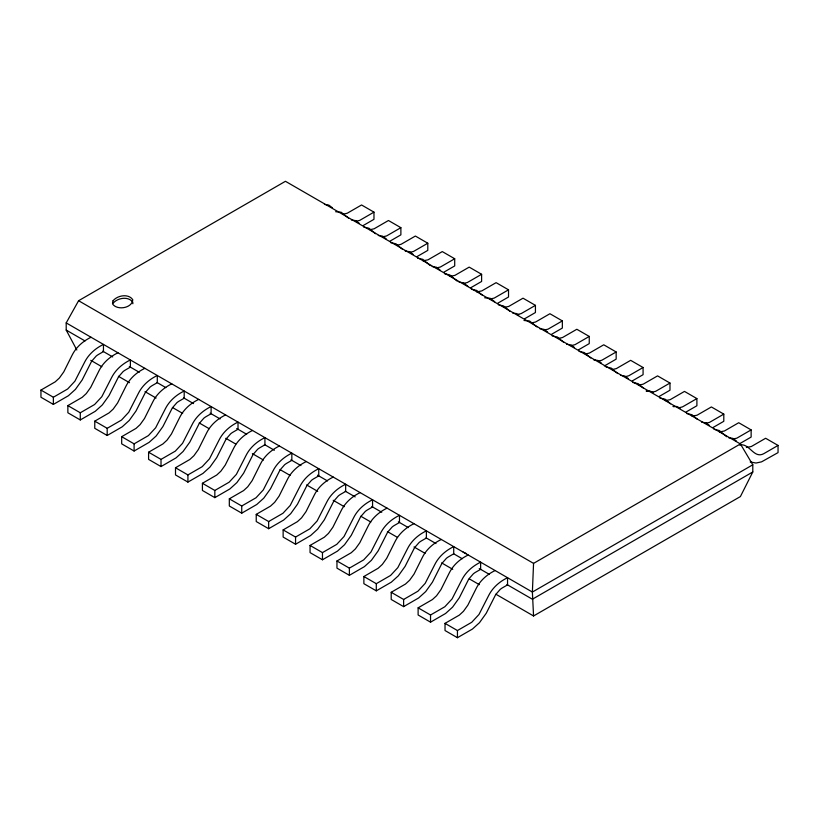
<?xml version="1.0" encoding="UTF-8"?>
<svg xmlns="http://www.w3.org/2000/svg" width="819" height="819" viewBox="0 0 819 819"><rect width="100%" height="100%" fill="white"/><g stroke="black" fill="none" stroke-linecap="round" stroke-linejoin="round"><path stroke-width="1.23" d="M740.407 443.959L533.558 563.38L532.381 592.055L533.558 615.97L740.407 496.549L752.794 471.969L752.794 464.793L740.407 443.959L285.442 181.296L78.593 300.716L66.206 322.911L66.206 330.077L76.822 349.979M113.022 303.317C117.404 297.881 128.47 295.874 132.77 302.231L132.862 303.747M91.042 337.244C83.057 341.093 76.044 347.236 72.082 355.251L63.79 371.857L59.377 378.02L55.252 381.818L40.95 390.069L40.95 397.246L53.368 404.412L68.397 395.741L75.42 389.383L82.166 379.965L91.615 361.261L96.181 356.06A15.868 9.163 -60 0 1 98.454 354.484L103.46 351.586L103.46 344.42C95.475 348.27 88.462 354.402 84.5 362.418L74.918 381.173L67.67 388.984L53.368 397.246L40.95 390.069M117.956 352.784C109.961 356.634 102.948 362.766 98.986 370.792L90.694 387.397L86.292 393.55L82.156 397.358L67.864 405.61L67.864 412.776L80.282 419.952L95.311 411.271L102.324 404.924L109.081 395.505L118.53 376.801L123.085 371.601A15.868 9.163 -60 0 1 125.368 370.014L130.375 367.127L130.375 359.961C122.379 363.8 115.377 369.942 111.415 377.958L101.822 396.703L94.584 404.525L80.282 412.776L67.864 405.61M363.237 225.512L373.976 219.318L373.976 212.141L359.674 220.403L355.548 221.365M144.861 368.325C136.875 372.174 129.863 378.306 125.901 386.322L117.608 402.938L113.196 409.091L109.07 412.889L94.769 421.15L94.769 428.317L107.187 435.483L122.215 426.812L129.238 420.454L135.985 411.046L145.444 392.332L150 387.141A15.868 9.163 -60 0 1 152.273 385.554L157.289 382.668L157.289 375.491C149.293 379.34 142.281 385.473 138.319 393.499L128.737 412.244L121.488 420.065L107.187 428.317L94.769 421.15M390.151 241.052L400.88 234.848L400.88 227.682L386.588 235.933L382.453 236.906M171.775 383.855C163.78 387.704 156.767 393.837 152.815 401.863L144.523 418.468L140.11 424.621L135.985 428.429L121.683 436.681L121.683 443.857L134.101 451.023L149.13 442.352L156.153 435.995L162.899 426.576L172.348 407.872L176.904 402.672A15.868 9.163 -60 0 1 179.187 401.095L184.193 398.198L184.193 391.032C176.198 394.881 169.195 401.013 165.233 409.029L155.651 427.784L148.403 435.595L134.101 443.857L121.683 436.681M417.055 256.582L427.794 250.389L427.794 243.223L413.493 251.474L409.367 252.436M198.689 399.396C190.694 403.245 183.681 409.377 179.719 417.393L171.427 434.009L167.015 440.161L162.889 443.959L148.587 452.221L148.587 459.387L161.015 466.564L176.044 457.882L183.057 451.525L189.803 442.117L199.263 423.413L203.818 418.212A15.868 9.163 -60 0 1 206.091 416.625L211.107 413.738L211.107 406.562C203.112 410.411 196.099 416.543 192.137 424.57L182.555 443.314L175.307 451.136L161.015 459.387L148.587 452.221M443.97 272.123L454.709 265.929L454.709 258.753L440.407 267.014L436.281 267.977M225.594 414.926C217.598 418.775 210.596 424.918 206.634 432.934L198.341 449.539L193.929 455.702L189.803 459.5L175.501 467.751L175.501 474.928L187.92 482.094L202.948 473.423L209.971 467.065L216.718 457.647L226.167 438.943L230.733 433.742A15.868 9.163 -60 0 1 233.005 432.166L238.012 429.269L238.012 422.102C230.026 425.952 223.014 432.084 219.052 440.1L209.469 458.855L202.221 466.666L187.92 474.928L175.501 467.751M470.884 287.664L481.613 281.46L481.613 274.293L467.311 282.545L463.185 283.507M252.508 430.466C244.512 434.316 237.5 440.448 233.538 448.474L225.245 465.079L220.833 471.232L216.707 475.04L202.416 483.292L202.416 490.458L214.834 497.635L229.863 488.953L236.875 482.606L243.632 473.187L253.081 454.484L257.637 449.283A15.868 9.163 -60 0 1 259.92 447.696L264.926 444.809L264.926 437.643C256.931 441.482 249.918 447.624 245.956 455.64L236.374 474.385L229.125 482.207L214.834 490.458L202.416 483.292M497.788 303.194L508.527 297L508.527 289.824L494.226 298.085L490.1 299.048M279.412 446.007C271.427 449.856 264.414 455.988 260.452 464.004L252.16 480.62L247.747 486.773L243.622 490.571L229.32 498.832L229.32 505.999L241.738 513.165L256.767 504.494L263.79 498.136L270.536 488.728L279.996 470.014L284.551 464.823A15.868 9.163 -60 0 1 286.824 463.237L291.84 460.35L291.84 453.173C283.845 457.022 276.832 463.155 272.87 471.181L263.288 489.926L256.04 497.747L241.738 505.999L229.32 498.832M524.703 318.734L535.431 312.53L535.431 305.364L521.14 313.616L517.004 314.588M306.326 461.537C298.331 465.387 291.318 471.519 287.356 479.545L279.074 496.15L274.662 502.303L270.526 506.111L256.234 514.363L256.234 521.539L268.652 528.705L283.681 520.034L290.704 513.677L297.451 504.258L306.9 485.554L311.455 480.354A15.868 9.163 -60 0 1 313.738 478.777L318.745 475.88L318.745 468.714C310.749 472.563 303.747 478.695 299.785 486.711L290.202 505.466L282.954 513.278L268.652 521.539L256.234 514.363M551.607 334.265L562.346 328.071L562.346 320.905L548.044 329.156L543.918 330.118M333.241 477.078C325.245 480.927 318.233 487.059 314.271 495.075L305.978 511.691L301.566 517.843L297.44 521.642L283.139 529.903L283.139 537.069L295.557 544.246L310.585 535.565L317.608 529.207L324.355 519.799L333.814 501.095L338.37 495.894A15.868 9.163 -60 0 1 340.643 494.307L345.659 491.42L345.659 484.244C337.663 488.093 330.651 494.226 326.689 502.252L317.107 520.997L309.858 528.818L295.557 537.069L283.139 529.903M578.521 349.805L589.25 343.611L589.25 336.435L574.958 344.697L570.833 345.659M360.145 492.608C352.15 496.457 345.147 502.6 341.185 510.616L332.893 527.221L328.48 533.384L324.355 537.182L310.053 545.434L310.053 552.61L322.471 559.776L337.5 551.105L344.523 544.748L351.269 535.329L360.718 516.625L365.284 511.425A15.868 9.163 -60 0 1 367.557 509.848L372.563 506.951L372.563 499.785C364.578 503.634 357.565 509.766 353.603 517.782L344.021 536.537L336.773 544.348L322.471 552.61L310.053 545.434M604.361 365.96L616.164 359.142L616.164 351.975L601.863 360.227L598.607 361.107M387.059 508.149C379.064 511.998 372.051 518.13 368.089 526.156L359.797 542.762L355.385 548.914L351.259 552.723L336.957 560.974L336.957 568.14L349.385 575.317L364.414 566.635L371.427 560.288L378.173 550.87L387.633 532.166L392.188 526.965A15.868 9.163 -60 0 1 394.471 525.389L399.477 522.491L399.477 515.325C391.482 519.164 384.469 525.307 380.507 533.323L370.925 552.067L363.677 559.889L349.385 568.14L336.957 560.974M632.34 380.876L643.079 374.682L643.079 367.506L628.777 375.767L625.521 376.648M413.964 523.689C405.978 527.538 398.966 533.671 395.004 541.687L386.711 558.302L382.299 564.455L378.173 568.253L363.871 576.515L363.871 583.681L376.29 590.847L391.318 582.176L398.341 575.818L405.088 566.41L414.537 547.696L419.103 542.506A15.868 9.163 -60 0 1 421.375 540.919L426.382 538.032L426.382 530.855C418.396 534.705 411.384 540.837 407.422 548.863L397.839 567.608L390.591 575.429L376.29 583.681L363.871 576.515M659.254 396.416L669.983 390.213L669.983 383.046L655.691 391.298L652.426 392.188M441.298 539.465C433.312 543.314 426.3 549.447 422.338 557.473L414.045 574.078L409.633 580.231L405.507 584.039L391.206 592.291L391.206 599.467L403.624 606.633L418.652 597.952L425.675 591.605L432.422 582.186L441.871 563.482L446.437 558.282A15.868 9.163 -60 0 1 448.71 556.705L453.716 553.808L462.213 558.712M686.158 411.947L696.897 405.753L696.897 398.587L682.596 406.838L679.34 407.719M468.212 555.006C460.217 558.855 453.204 564.987 449.242 573.003L440.95 589.619L436.547 595.771L432.412 599.569L418.12 607.831L418.12 614.997L430.538 622.174L445.567 613.492L452.59 607.135L459.336 597.727L468.785 579.013L473.341 573.822A15.868 9.163 -60 0 1 475.624 572.235L480.63 569.348L480.63 562.172C472.635 566.021 465.632 572.153 461.67 580.18L452.078 598.924L444.84 606.746L430.538 614.997L418.12 607.831M713.073 427.487L723.801 421.294L723.801 414.117L709.51 422.379L705.384 423.341M391.206 592.291L403.624 599.467L417.925 591.205L425.174 583.384L434.756 564.639C438.718 556.623 445.731 550.481 453.716 546.642L453.716 553.808M495.116 570.536C487.131 574.385 480.118 580.528 476.156 588.544L467.864 605.149L463.452 611.312L459.326 615.11L445.024 623.361L445.024 630.538L457.442 637.704L472.471 629.033L479.494 622.675L486.24 613.257L495.7 594.553L500.255 589.352A15.868 9.163 -60 0 1 502.528 587.776L507.545 584.879L507.545 577.712C499.549 581.562 492.536 587.694 488.574 595.71L478.992 614.465L471.744 622.276L457.442 630.538L445.024 623.361M740.407 443.263L751.136 437.07L751.136 429.903L736.844 438.155L732.708 439.117M750.204 461.957L755.998 463.032L761.557 461.855L778.05 452.61L778.05 445.434L763.748 453.695C753.675 459.131 749.487 442.71 739.69 445.014M752.794 464.793L532.381 592.055L66.206 322.911M752.794 471.969L532.381 599.221L506.92 584.52M335.616 211.722L341.216 212.254L348.577 218.182M484.653 297.768L490.264 298.311L494.758 301.771M523.986 320.475L529.596 321.017L536.947 326.935M646.109 390.98L649.682 390.929L653.347 392.536M673.023 406.521L676.586 406.47L680.251 408.077M343.13 214.199L347.256 213.227L361.558 204.975L373.976 212.141M370.034 229.73L374.16 228.767L388.462 220.506L400.88 227.682M396.949 245.27L401.075 244.297L415.376 236.046L427.794 243.223M531.5 322.952L535.626 321.99L549.928 313.728L562.346 320.905M558.404 338.482L562.54 337.52L576.832 329.269L589.25 336.435M585.319 354.023L589.445 353.061L603.746 344.799L616.164 351.975M612.233 369.564L616.359 368.591L630.65 360.34L643.079 367.506M639.137 385.094L643.263 384.131L657.565 375.88L669.983 383.046M324.437 204.402L328.798 205.088L332.34 207.739M351.341 219.942L355.712 220.628L359.244 223.27M363.769 227.109L369.031 228.276L375.491 233.722M378.255 235.473L382.616 236.159L386.158 238.81M390.673 242.649L395.946 243.806L402.405 249.252M405.17 251.013L409.531 251.699L413.063 254.34M417.588 258.18L422.85 259.347L430.272 265.612M432.074 266.554L436.445 267.229L439.977 269.881M444.492 273.72L449.764 274.887L457.176 281.142M458.988 282.084L463.349 282.77L467.844 286.24M471.406 289.261L476.668 290.417L482.176 295.045M498.321 304.791L503.583 305.958L510.042 311.404M512.807 313.155L516.185 313.482L518.796 314.854M539.721 328.695L544.082 329.381L547.614 332.023M552.139 335.862L557.401 337.029L563.861 342.475M566.625 344.236L570.997 344.912L574.529 347.563M579.043 351.402L584.316 352.569L590.775 358.005M593.54 359.766L597.901 360.452L601.433 363.104M605.958 366.943L611.22 368.1L617.68 373.546M620.444 375.307L624.815 375.993L628.347 378.634M632.872 382.473L638.134 383.64L643.632 388.267M659.776 398.014L665.048 399.17L670.546 403.798M686.691 413.544L691.953 414.711L697.46 419.338M701.607 422.154L705.968 422.839L709.5 425.491M714.025 429.33L719.287 430.497L726.699 436.752M728.511 437.694L732.872 438.38L736.414 441.031M423.024 260.811L427.989 259.838L442.28 251.587L454.709 258.753M449.928 276.351L454.893 275.379L469.195 267.117L481.613 274.293M476.842 291.881L481.807 290.909L496.109 282.657L508.527 289.824M503.746 307.422L508.712 306.449L523.013 298.188L535.431 305.364M665.212 400.645L670.177 399.672L684.479 391.41L696.897 398.587M692.116 416.175L697.082 415.202L711.383 406.951L723.801 414.117M719.451 431.961L724.416 430.989L738.718 422.727L751.136 429.903M746.365 447.491L751.33 446.519L765.632 438.267L778.05 445.434M463.144 552.078L466.441 553.644M78.593 300.716L533.558 563.38M66.206 330.077L85.022 340.95M102.744 351.177L112.705 356.93M129.31 366.513L139.281 372.266M156.992 382.493L165.847 387.612M183.569 397.839L193.53 403.593M210.135 413.175L220.106 418.929M236.711 428.521L246.673 434.275M264.394 444.502L274.355 450.255M290.96 459.838L300.931 465.591M317.537 475.184L327.498 480.937M345.219 491.165L355.18 496.918M371.785 506.511L381.756 512.254M398.362 521.846L408.323 527.6M426.044 537.827L436.005 543.581M479.248 568.54L489.209 574.293M90.776 360.329L101.843 366.717M118.448 376.31L129.515 382.698M145.014 391.646L156.081 398.034M172.686 407.627L182.647 413.38M199.252 422.962L209.214 428.716M225.819 438.298L235.78 444.052M252.385 453.634L263.462 460.032M280.067 469.615L290.028 475.368M306.634 484.95L317.7 491.349M333.2 500.296L344.267 506.685M360.872 516.267L370.833 522.02M387.438 531.613L397.399 537.356M414.004 546.949L425.071 553.337M441.676 562.919L452.743 569.318M469.348 578.9L479.31 584.653M495.915 594.236L533.558 615.97M673.413 406.255L674.057 406.736M646.508 390.714L647.143 391.206M457.442 630.538L457.442 637.704M430.538 614.997L430.538 622.174M403.624 599.467L403.624 606.633M376.29 583.681L376.29 590.847M349.385 568.14L349.385 575.317M322.471 552.61L322.471 559.776M295.557 537.069L295.557 544.246M268.652 521.539L268.652 528.705M241.738 505.999L241.738 513.165M214.834 490.458L214.834 497.635M187.92 474.928L187.92 482.094M161.015 459.387L161.015 466.564M134.101 443.857L134.101 451.023M107.187 428.317L107.187 435.483M80.282 412.776L80.282 419.952M53.368 397.246L53.368 404.412M113.022 300.788L112.51 303.839C116.861 310.718 132.279 308.272 132.77 299.703C128.47 293.335 117.404 295.352 113.022 300.788"/></g></svg>
